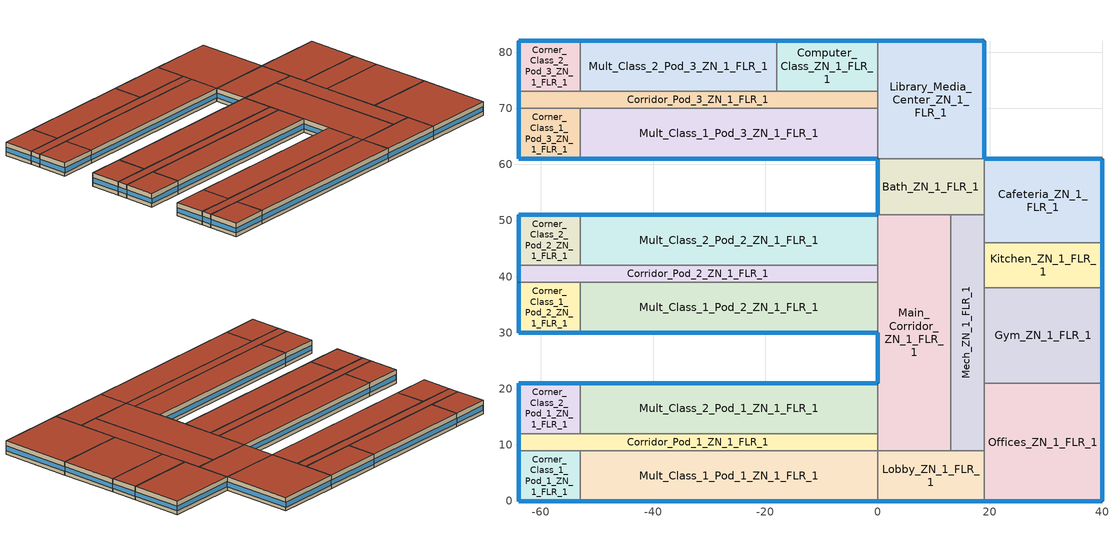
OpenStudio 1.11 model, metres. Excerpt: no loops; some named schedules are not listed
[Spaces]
Library_Media_Center_ZN_1_FLR_1
 floor ground: 19,82 19,61 0,61 0,82 z0
 wall outside: 19,61 19,82 0,82 z0:4
 wall to Computer_Class_ZN_1_FLR_1: 0,82 0,73 z0:4
 wall to Bath_ZN_1_FLR_1: 0,61 19,61 z0:4
 wall to Mult_Class_1_Pod_3_ZN_1_FLR_1: 0,70 0,61 z0:4
 wall to Corridor_Pod_3_ZN_1_FLR_1: 0,73 0,70 z0:4
 window: 19,61.05 19,81.95 / 18.95,82 0.05,82 z1.1:2.51
 roof outside: 19,61 19,82 0,82 0,61 z4
Main_Corridor_ZN_1_FLR_1
 floor ground: 13,51 13,9 0,9 0,51 z0
 wall outside: 0,30 0,21 z0:4
 wall to Lobby_ZN_1_FLR_1: 0,9 13,9 z0:4
 wall to Mult_Class_2_Pod_2_ZN_1_FLR_1: 0,51 0,42 z0:4
 wall to Mult_Class_2_Pod_1_ZN_1_FLR_1: 0,21 0,12 z0:4
 wall to Corridor_Pod_1_ZN_1_FLR_1: 0,12 0,9 z0:4
 wall to Bath_ZN_1_FLR_1: 13,51 0,51 z0:4
 wall to Mech_ZN_1_FLR_1: 13,9 13,51 z0:4
 wall to Corridor_Pod_2_ZN_1_FLR_1: 0,42 0,39 z0:4
 wall to Mult_Class_1_Pod_2_ZN_1_FLR_1: 0,39 0,30 z0:4
 window: 0,29.95 0,21.05 z1.1:2.52
 roof outside: 13,9 13,51 0,51 0,9 z4
Corridor_Pod_2_ZN_1_FLR_1
 floor ground: 0,42 0,39 -64,39 -64,42 z0
 wall outside: -64,42 -64,39 z0:4
 wall to Corner_Class_2_Pod_2_ZN_1_FLR_1: -53,42 -64,42 z0:4
 wall to Mult_Class_1_Pod_2_ZN_1_FLR_1: -53,39 0,39 z0:4
 wall to Corner_Class_1_Pod_2_ZN_1_FLR_1: -64,39 -53,39 z0:4
 wall to Mult_Class_2_Pod_2_ZN_1_FLR_1: 0,42 -53,42 z0:4
 window: -64,41.95 -64,39.05 z1.1:2.55
 roof outside: 0,39 0,42 -64,42 -64,39 z4
Kitchen_ZN_1_FLR_1
 floor ground: 40,46 40,38 19,38 19,46 z0
 wall outside: 40,38 40,46 z0:4
 wall to Mech_ZN_1_FLR_1: 19,46 19,38 z0:4
 wall to Cafeteria_ZN_1_FLR_1: 40,46 19,46 z0:4
 wall to Gym_ZN_1_FLR_1: 19,38 40,38 z0:4
 window: 40,38.05 40,45.95 z1.1:2.52
 roof outside: 40,38 40,46 19,46 19,38 z4
Computer_Class_ZN_1_FLR_1
 floor ground: 0,82 0,73 -18,73 -18,82 z0
 wall outside: 0,82 -18,82 z0:4
 wall to Corridor_Pod_3_ZN_1_FLR_1: -18,73 0,73 z0:4
 wall to Mult_Class_2_Pod_3_ZN_1_FLR_1: -18,82 -18,73 z0:4
 window: -0.05,82 -17.95,82 z1.1:2.51
 roof outside: 0,73 0,82 -18,82 -18,73 z4
Corner_Class_2_Pod_2_ZN_1_FLR_1
 floor ground: -53,51 -53,42 -64,42 -64,51 z0
 wall outside: -53,51 -64,51 -64,42 z0:4
 wall to Mult_Class_2_Pod_2_ZN_1_FLR_1: -53,42 -53,51 z0:4
 window: -53.05,51 -63.95,51 z1.1:2.51; -64,50.95 -64,42.05 z1.1:2.52
 roof outside: -53,42 -53,51 -64,51 -64,42 z4
Corridor_Pod_3_ZN_1_FLR_1
 floor ground: 0,73 0,70 -64,70 -64,73 z0
 wall outside: -64,73 -64,70 z0:4
 wall to Mult_Class_2_Pod_3_ZN_1_FLR_1: -18,73 -53,73 z0:4
 wall to Corner_Class_2_Pod_3_ZN_1_FLR_1: -53,73 -64,73 z0:4
 wall to Mult_Class_1_Pod_3_ZN_1_FLR_1: -53,70 0,70 z0:4
 wall to Corner_Class_1_Pod_3_ZN_1_FLR_1: -64,70 -53,70 z0:4
 window: -64,72.95 -64,70.05 z1.1:2.55
 roof outside: 0,70 0,73 -64,73 -64,70 z4
Mech_ZN_1_FLR_1
 floor ground: 19,51 19,9 13,9 13,51 z0
 wall to Lobby_ZN_1_FLR_1: 13,9 19,9 z0:4
 wall to Offices_ZN_1_FLR_1: 19,9 19,21 z0:4
 wall to Gym_ZN_1_FLR_1: 19,21 19,38 z0:4
 wall to Bath_ZN_1_FLR_1: 19,51 13,51 z0:4
 wall to Cafeteria_ZN_1_FLR_1: 19,46 19,51 z0:4
 roof outside: 19,9 19,51 13,51 13,9 z4
Mult_Class_1_Pod_1_ZN_1_FLR_1
 floor ground: 0,9 0,0 -53,0 -53,9 z0
 wall outside: -53,0 0,0 z0:4
 wall to Lobby_ZN_1_FLR_1: 0,0 0,9 z0:4
 wall to Corridor_Pod_1_ZN_1_FLR_1: 0,9 -53,9 z0:4
 wall to Corner_Class_1_Pod_1_ZN_1_FLR_1: -53,9 -53,0 z0:4
 window: -52.95,0 -0.05,0 z1.1:2.5
 roof outside: 0,0 0,9 -53,9 -53,0 z4
Mult_Class_1_Pod_2_ZN_1_FLR_1
 floor ground: 0,39 0,30 -53,30 -53,39 z0
 wall outside: -53,30 0,30 z0:4
 wall to Corner_Class_1_Pod_2_ZN_1_FLR_1: -53,39 -53,30 z0:4
 window: -52.95,30 -0.05,30 z1.1:2.5
 roof outside: 0,30 0,39 -53,39 -53,30 z4
Cafeteria_ZN_1_FLR_1
 floor ground: 40,61 40,46 19,46 19,61 z0
 wall outside: 40,46 40,61 19,61 z0:4
 wall to Bath_ZN_1_FLR_1: 19,61 19,51 z0:4
 window: 39.95,61 19.05,61 / 40,46.05 40,60.95 z1.1:2.51
 roof outside: 40,46 40,61 19,61 19,46 z4
Corner_Class_2_Pod_3_ZN_1_FLR_1
 floor ground: -53,82 -53,73 -64,73 -64,82 z0
 wall outside: -53,82 -64,82 -64,73 z0:4
 wall to Mult_Class_2_Pod_3_ZN_1_FLR_1: -53,73 -53,82 z0:4
 window: -64,81.95 -64,73.05 z1.1:2.52; -53.05,82 -63.95,82 z1.1:2.51
 roof outside: -53,73 -53,82 -64,82 -64,73 z4
Corner_Class_2_Pod_1_ZN_1_FLR_1
 floor ground: -53,21 -53,12 -64,12 -64,21 z0
 wall outside: -53,21 -64,21 -64,12 z0:4
 wall to Mult_Class_2_Pod_1_ZN_1_FLR_1: -53,12 -53,21 z0:4
 wall to Corridor_Pod_1_ZN_1_FLR_1: -64,12 -53,12 z0:4
 window: -53.05,21 -63.95,21 z1.1:2.51; -64,20.95 -64,12.05 z1.1:2.52
 roof outside: -53,12 -53,21 -64,21 -64,12 z4
Corridor_Pod_1_ZN_1_FLR_1
 floor ground: 0,12 0,9 -64,9 -64,12 z0
 wall outside: -64,12 -64,9 z0:4
 wall to Corner_Class_1_Pod_1_ZN_1_FLR_1: -64,9 -53,9 z0:4
 wall to Mult_Class_2_Pod_1_ZN_1_FLR_1: 0,12 -53,12 z0:4
 window: -64,11.95 -64,9.05 z1.1:2.55
 roof outside: 0,9 0,12 -64,12 -64,9 z4
Mult_Class_2_Pod_2_ZN_1_FLR_1
 floor ground: 0,51 0,42 -53,42 -53,51 z0
 wall outside: 0,51 -53,51 z0:4
 window: -0.05,51 -52.95,51 z1.1:2.5
 roof outside: 0,42 0,51 -53,51 -53,42 z4
Bath_ZN_1_FLR_1
 floor ground: 19,61 19,51 0,51 0,61 z0
 wall outside: 0,61 0,51 z0:4
 window: 0,60.95 0,51.05 z1.1:2.51
 roof outside: 19,51 19,61 0,61 0,51 z4
Corner_Class_1_Pod_3_ZN_1_FLR_1
 floor ground: -53,70 -53,61 -64,61 -64,70 z0
 wall outside: -64,70 -64,61 -53,61 z0:4
 wall to Mult_Class_1_Pod_3_ZN_1_FLR_1: -53,61 -53,70 z0:4
 window: -64,69.95 -64,61.05 z1.1:2.52; -63.95,61 -53.05,61 z1.1:2.51
 roof outside: -53,61 -53,70 -64,70 -64,61 z4
Gym_ZN_1_FLR_1
 floor ground: 40,38 40,21 19,21 19,38 z0
 wall outside: 40,21 40,38 z0:4
 wall to Offices_ZN_1_FLR_1: 19,21 40,21 z0:4
 window: 40,21.05 40,37.95 z1.1:2.51
 roof outside: 40,21 40,38 19,38 19,21 z4
Lobby_ZN_1_FLR_1
 floor ground: 19,9 19,0 0,0 0,9 z0
 wall outside: 0,0 19,0 z0:4
 wall to Offices_ZN_1_FLR_1: 19,0 19,9 z0:4
 window: 0.05,0 18.95,0 z1.1:2.51
 roof outside: 19,0 19,9 0,9 0,0 z4
Mult_Class_2_Pod_1_ZN_1_FLR_1
 floor ground: 0,21 0,12 -53,12 -53,21 z0
 wall outside: 0,21 -53,21 z0:4
 window: -0.05,21 -52.95,21 z1.1:2.5
 roof outside: 0,12 0,21 -53,21 -53,12 z4
Mult_Class_2_Pod_3_ZN_1_FLR_1
 floor ground: -18,82 -18,73 -53,73 -53,82 z0
 wall outside: -18,82 -53,82 z0:4
 window: -18.05,82 -52.95,82 z1.1:2.5
 roof outside: -18,73 -18,82 -53,82 -53,73 z4
Offices_ZN_1_FLR_1
 floor ground: 40,21 40,0 19,0 19,21 z0
 wall outside: 19,0 40,0 40,21 z0:4
 window: 19.05,0 39.95,0 / 40,0.05 40,20.95 z1.1:2.51
 roof outside: 40,0 40,21 19,21 19,0 z4
Mult_Class_1_Pod_3_ZN_1_FLR_1
 floor ground: 0,70 0,61 -53,61 -53,70 z0
 wall outside: -53,61 0,61 z0:4
 window: -52.95,61 -0.05,61 z1.1:2.5
 roof outside: 0,61 0,70 -53,70 -53,61 z4
Corner_Class_1_Pod_2_ZN_1_FLR_1
 floor ground: -53,39 -53,30 -64,30 -64,39 z0
 wall outside: -64,39 -64,30 -53,30 z0:4
 window: -64,38.95 -64,30.05 z1.1:2.52; -63.95,30 -53.05,30 z1.1:2.51
 roof outside: -53,30 -53,39 -64,39 -64,30 z4
Corner_Class_1_Pod_1_ZN_1_FLR_1
 floor ground: -53,9 -53,0 -64,0 -64,9 z0
 wall outside: -64,9 -64,0 -53,0 z0:4
 window: -63.95,0 -53.05,0 z1.1:2.51; -64,8.95 -64,0.05 z1.1:2.52
 roof outside: -53,0 -53,9 -64,9 -64,0 z4
[Site]
Denver Centennial  Golden   Nr: Latitude {deg}=39.74; Longitude {deg}=-105.18; Time Zone {hr}=-7; Elevation {m}=1829; Terrain=City
[Building]
90.1-2013-PrimarySchool-ASHRAE 169-2006-5A created: 2016-06-29 13:17:08 -0400: North Axis {deg}=0; Default Construction Set=90.1-2013 - PriSchl - ASHRAE 169-2006-5A; Standards Building Type=PrimarySchool
[Site:GroundTemperature:BuildingSurface]
20.65, 20.6, 20.6, 20.64, 20.69, 22.96, 23.32, 23.4, 23.43, 21.17, 20.87, 20.74
[Site:WaterMainsTemperature]
Calculation Method=Correlation; Annual Average Outdoor Air Temperature {C}=9.925; Maximum Difference In Monthly Average Outdoor Air Temperatures {deltaC}=28.7
[SizingPeriod:DesignDay] Sky Clearness=0; Rain Indicator=0; Snow Indicator=0; Day of Month=21; Daylight Saving Time Indicator=0; Dry-Bulb Temperature Range Modifier Type=DefaultMultipliers
Name | Maximum Dry-Bulb Temperature {C} | Daily Dry-Bulb Temperature Range {deltaC} | Humidity Indicating Conditions at Maximum Dry-Bulb | Barometric Pressure {Pa} | Wind Speed {m/s} | Wind Direction {deg} | Month | Day Type | Humidity Indicating Type | Solar Model Indicator | ASHRAE Taub | ASHRAE Taud
Chicago Ohare Intl Ap Ann Htg 99.6% Condns DB | -20 | 0 | -20 | 98934 | 4.9 | 270 | 1 | WinterDesignDay | Wetbulb | ASHRAEClearSky
Chicago Ohare Intl Ap Ann Clg .4% Condns DB=>MWB | 33.3 | 10.5 | 23.7 | 98934 | 5.2 | 230 | 7 | SummerDesignDay | Wetbulb | ASHRAETau | 0.455 | 2.05
Denver Centennial  Golden   N Ann Clg .4% Condns DP=>MDB | 20.2 | 15.2 | 16.1 | 81198 | 4.9 | 0 | 7 | SummerDesignDay | Dewpoint | ASHRAETau | 0.424 | 2.025
Denver Centennial  Golden   N Ann Clg .4% Condns WB=>MDB | 27.3 | 15.2 | 18.4 | 81198 | 4.9 | 0 | 7 | SummerDesignDay | Wetbulb | ASHRAETau | 0.424 | 2.025
[ClimateZones]
Climate Zone Institution Name 1=ASHRAE; Climate Zone Document Name 1=ANSI/ASHRAE Standard 169; Climate Zone Document Year 1=2006; Climate Zone Value 1=5A; Climate Zone Institution Name 2=CEC; Climate Zone Document Name 2=California Climate Zone Descriptions; Climate Zone Document Year 2=1995
[Material:NoMass] Thermal Absorptance=0.9; Solar Absorptance=0.7
Name | Roughness | Thermal Resistance {m2-K/W} | Visible Absorptance
CP02 CARPET PAD | VeryRough | 0.21648 | 0.8
Typical Insulation R-14.97 | Smooth | 2.63723 | 0.7
Typical Carpet Pad | Smooth | 0.21648 | 0.8
Typical Insulation R-16.0 | Smooth | 2.81828 | 0.7
Typical Insulation R-30.13 | Smooth | 5.30668 | 0.7
Typical Insulation R-1.15 | Smooth | 0.202509 | 0.7
Typical Insulation R-1.15 1 | Smooth | 0.202527 | 0.7
[Material]
Name | Roughness | Thickness {m} | Conductivity {W/m-K} | Density {kg/m3} | Specific Heat {J/kg-K} | Thermal Absorptance | Solar Absorptance | Visible Absorptance
100mm Normalweight concrete floor | MediumSmooth | 0.1016 | 2.31 | 2322 | 832
G01 13mm gypsum board | Smooth | 0.0127 | 0.16 | 800 | 1090 | 0.9 | 0.7 | 0.5
4 in. Normalweight Concrete Floor | MediumRough | 0.1016 | 2.31 | 2322 | 832 | 0.9 | 0.7 | 0.7
25mm Stucco | Smooth | 0.0254 | 0.72 | 1856 | 840 | 0.9 | 0.7 | 0.7
5/8 in. Gypsum Board | MediumSmooth | 0.0159 | 0.16 | 800 | 1090 | 0.9 | 0.7 | 0.7
Roof Membrane | VeryRough | 0.0095 | 0.16 | 1121.29 | 1460 | 0.9 | 0.77 | 0.7
Metal Roof Surface; F08 Metal surface | Smooth | 0.0008 | 45.28 | 7824 | 500 | 0.9 | 0.7 | 0.7
6 in. Normalweight Concrete Floor | MediumRough | 0.1524 | 2.31 | 2322 | 832 | 0.9 | 0.7 | 0.7
8 in. Concrete Block Basement Wall | MediumRough | 0.2032 | 1.326 | 1842 | 912 | 0.9 | 0.7 | 0.7
G05 25mm wood | MediumSmooth | 0.0254 | 0.15 | 608 | 1630 | 0.9 | 0.5 | 0.5
Std Wood 6inch | MediumSmooth | 0.15 | 0.12 | 540 | 1210 | 0.9 | 0.7 | 0.7
[Construction]
Typical Insulated Exterior Mass Floor R-17.54: Typical Insulation R-14.97, 4 in. Normalweight Concrete Floor, Typical Carpet Pad
Typical Insulated Steel Framed Exterior Wall R-18.18: 25mm Stucco, 5/8 in. Gypsum Board, Typical Insulation R-16.0, 5/8 in. Gypsum Board
Typical IEAD Roof R-31.25: Roof Membrane, Typical Insulation R-30.13, Metal Roof Surface
Typical Interior Floor: 100mm Normalweight concrete floor, CP02 CARPET PAD
Typical Interior Wall: G01 13mm gypsum board, G01 13mm gypsum board
Typical Interior Ceiling: CP02 CARPET PAD, 100mm Normalweight concrete floor
Typical Insulated Carpeted 6in Slab Floor: 6 in. Normalweight Concrete Floor, Typical Carpet Pad
Typical Insulated Basement Mass Wall: 8 in. Concrete Block Basement Wall
U 0.42 SHGC 0.40 Dbl LoE (e2-.1) Tint 6mm/6mm Air: LoE TINT 6MM, AIR 6MM, CLEAR 6MM
Typical Insulated Metal Door R-2.0: F08 Metal surface, Typical Insulation R-1.15
Typical Overhead Door R-2.0: Typical Insulation R-1.15 1
U 0.48 SHGC 0.40 Dbl Ref-D Clr 6mm/13mm: REF D CLEAR 6MM, AIR 13MM, CLEAR 6MM
Typical Interior Window: Clear 3mm
Typical Interior Door; Typical Interior Partition: G05 25mm wood
InteriorFurnishings: Std Wood 6inch
[DefaultConstructionSet]
90.1-2013 - PriSchl - ASHRAE 169-2006-5A: Default Exterior Surface Constructions=Default Surface Constructions 1; Default Interior Surface Constructions=Default Surface Constructions 2; Default Ground Contact Surface Constructions=Default Surface Constructions 3; Default Exterior SubSurface Constructions=Default Sub Surface Constructions 1; Default Interior SubSurface Constructions=Default Sub Surface Constructions 2; Interior Partition Construction=Typical Interior Partition
[DefaultSurfaceConstructions]
Name | Floor Construction | Wall Construction | Roof Ceiling Construction
Default Surface Constructions 1 | Typical Insulated Exterior Mass Floor R-17.54 | Typical Insulated Steel Framed Exterior Wall R-18.18 | Typical IEAD Roof R-31.25
Default Surface Constructions 2 | Typical Interior Floor | Typical Interior Wall | Typical Interior Ceiling
Default Surface Constructions 3 | Typical Insulated Carpeted 6in Slab Floor | Typical Insulated Basement Mass Wall
[DefaultSubSurfaceConstructions]
Name | Fixed Window Construction | Operable Window Construction | Door Construction | Overhead Door Construction | Skylight Construction | Tubular Daylight Dome Construction | Tubular Daylight Diffuser Construction
Default Sub Surface Constructions 1 | U 0.42 SHGC 0.40 Dbl LoE (e2-.1) Tint 6mm/6mm Air | U 0.42 SHGC 0.40 Dbl LoE (e2-.1) Tint 6mm/6mm Air | Typical Insulated Metal Door R-2.0 | Typical Overhead Door R-2.0 | U 0.48 SHGC 0.40 Dbl Ref-D Clr 6mm/13mm | Typical Interior Window | Typical Interior Window
Default Sub Surface Constructions 2 | Typical Interior Window | Typical Interior Window | Typical Interior Door
[WindowMaterial:Glazing] Optical Data Type=SpectralAverage; Infrared Transmittance at Normal Incidence=0; Front Side Infrared Hemispherical Emissivity=0.84; Conductivity {W/m-K}=0.9; Dirt Correction Factor for Solar and Visible Transmittance=1; Solar Diffusing=No
Name | Thickness {m} | Solar Transmittance at Normal Incidence | Front Side Solar Reflectance at Normal Incidence | Back Side Solar Reflectance at Normal Incidence | Visible Transmittance at Normal Incidence | Front Side Visible Reflectance at Normal Incidence | Back Side Visible Reflectance at Normal Incidence | Back Side Infrared Hemispherical Emissivity
LoE TINT 6MM | 0.006 | 0.36 | 0.093 | 0.2 | 0.5 | 0.035 | 0.054 | 0.1
CLEAR 6MM | 0.006 | 0.775 | 0.071 | 0.071 | 0.881 | 0.08 | 0.08 | 0.84
REF D CLEAR 6MM | 0.006 | 0.429 | 0.308 | 0.379 | 0.334 | 0.453 | 0.505 | 0.82
Clear 3mm | 0.003 | 0.837 | 0.075 | 0.075 | 0.898 | 0.081 | 0.081 | 0.84
[WindowMaterial:Gas] Gas Type=Air
Name | Thickness {m}
AIR 6MM | 0.0063
AIR 13MM | 0.0127
[Space] Part of Total Floor Area=Yes
Name | Space Type | Thermal Zone
Corner_Class_2_Pod_3_ZN_1_FLR_1 | PrimarySchool Classroom | Corner_Class_2_Pod_3_ZN_1_FLR_1 ZN
Library_Media_Center_ZN_1_FLR_1 | PrimarySchool Classroom | Library_Media_Center_ZN_1_FLR_1 ZN
Main_Corridor_ZN_1_FLR_1 | PrimarySchool Corridor | Main_Corridor_ZN_1_FLR_1 ZN
Corridor_Pod_2_ZN_1_FLR_1 | PrimarySchool Corridor | Corridor_Pod_2_ZN_1_FLR_1 ZN
Mult_Class_2_Pod_2_ZN_1_FLR_1 | PrimarySchool Classroom | Mult_Class_2_Pod_2_ZN_1_FLR_1 ZN
Kitchen_ZN_1_FLR_1 | PrimarySchool Kitchen | Kitchen_ZN_1_FLR_1 ZN
Mult_Class_1_Pod_3_ZN_1_FLR_1 | PrimarySchool Classroom | Mult_Class_1_Pod_3_ZN_1_FLR_1 ZN
Corridor_Pod_1_ZN_1_FLR_1 | PrimarySchool Corridor | Corridor_Pod_1_ZN_1_FLR_1 ZN
Computer_Class_ZN_1_FLR_1 | PrimarySchool Classroom | Computer_Class_ZN_1_FLR_1 ZN
Mult_Class_1_Pod_2_ZN_1_FLR_1 | PrimarySchool Classroom | Mult_Class_1_Pod_2_ZN_1_FLR_1 ZN
Mult_Class_2_Pod_1_ZN_1_FLR_1 | PrimarySchool Classroom | Mult_Class_2_Pod_1_ZN_1_FLR_1 ZN
Corner_Class_2_Pod_2_ZN_1_FLR_1 | PrimarySchool Classroom | Corner_Class_2_Pod_2_ZN_1_FLR_1 ZN
Mult_Class_1_Pod_1_ZN_1_FLR_1 | PrimarySchool Classroom | Mult_Class_1_Pod_1_ZN_1_FLR_1 ZN
Corner_Class_1_Pod_1_ZN_1_FLR_1 | PrimarySchool Classroom | Corner_Class_1_Pod_1_ZN_1_FLR_1 ZN
Corridor_Pod_3_ZN_1_FLR_1 | PrimarySchool Corridor | Corridor_Pod_3_ZN_1_FLR_1 ZN
Mech_ZN_1_FLR_1 | PrimarySchool Mechanical | Mech_ZN_1_FLR_1 ZN
Cafeteria_ZN_1_FLR_1 | PrimarySchool Cafeteria | Cafeteria_ZN_1_FLR_1 ZN
Corner_Class_2_Pod_1_ZN_1_FLR_1 | PrimarySchool Classroom | Corner_Class_2_Pod_1_ZN_1_FLR_1 ZN
Bath_ZN_1_FLR_1 | PrimarySchool Restroom | Bath_ZN_1_FLR_1 ZN
Corner_Class_1_Pod_3_ZN_1_FLR_1 | PrimarySchool Classroom | Corner_Class_1_Pod_3_ZN_1_FLR_1 ZN
Corner_Class_1_Pod_2_ZN_1_FLR_1 | PrimarySchool Classroom | Corner_Class_1_Pod_2_ZN_1_FLR_1 ZN
Offices_ZN_1_FLR_1 | PrimarySchool Office | Offices_ZN_1_FLR_1 ZN
Gym_ZN_1_FLR_1 | PrimarySchool Gym | Gym_ZN_1_FLR_1 ZN
Lobby_ZN_1_FLR_1 | PrimarySchool Lobby | Lobby_ZN_1_FLR_1 ZN
Mult_Class_2_Pod_3_ZN_1_FLR_1 | PrimarySchool Classroom | Mult_Class_2_Pod_3_ZN_1_FLR_1 ZN
[SpaceType] Standards Building Type=PrimarySchool
Name | Default Schedule Set | Design Specification Outdoor Air Object | Standards Space Type
PrimarySchool Office | PrimarySchool Office Schedule Set | PrimarySchool Office Ventilation | Office
PrimarySchool Lobby | PrimarySchool Lobby Schedule Set | PrimarySchool Lobby Ventilation | Lobby
PrimarySchool Gym | PrimarySchool Gym Schedule Set | PrimarySchool Gym Ventilation | Gym
PrimarySchool Mechanical | PrimarySchool Mechanical Schedule Set | PrimarySchool Mechanical Ventilation | Mechanical
PrimarySchool Cafeteria | PrimarySchool Cafeteria Schedule Set | PrimarySchool Cafeteria Ventilation | Cafeteria
PrimarySchool Kitchen | PrimarySchool Kitchen Schedule Set | PrimarySchool Kitchen Ventilation | Kitchen
PrimarySchool Restroom | PrimarySchool Restroom Schedule Set | PrimarySchool Restroom Ventilation | Restroom
PrimarySchool Corridor | PrimarySchool Corridor Schedule Set | PrimarySchool Corridor Ventilation | Corridor
PrimarySchool Classroom | PrimarySchool Classroom Schedule Set | PrimarySchool Classroom Ventilation | Classroom
[People:Definition] Number of People Calculation Method=People/Area; Fraction Radiant=0.3
Name | People per Space Floor Area {person/m2}
PrimarySchool Cafeteria People Definition | 1.07639
PrimarySchool Classroom People Definition | 0.269098
PrimarySchool Gym People Definition | 0.322917
PrimarySchool Kitchen People Definition | 0.149941
PrimarySchool Office People Definition | 0.0538196
[People] Work Efficiency Schedule=Work Efficiency Schedule; Clothing Insulation Schedule=Clothing Schedule; Air Velocity Schedule=Air Velocity Schedule
Name | People Definition | Space or SpaceType
PrimarySchool Cafeteria People | PrimarySchool Cafeteria People Definition | PrimarySchool Cafeteria
PrimarySchool Classroom People | PrimarySchool Classroom People Definition | PrimarySchool Classroom
PrimarySchool Gym People | PrimarySchool Gym People Definition | PrimarySchool Gym
PrimarySchool Kitchen People | PrimarySchool Kitchen People Definition | PrimarySchool Kitchen
PrimarySchool Office People | PrimarySchool Office People Definition | PrimarySchool Office
[Lights:Definition] Design Level Calculation Method=Watts/Area; Fraction Radiant=0.37; Fraction Visible=0.2
Name | Watts per Space Floor Area {W/m2}
PrimarySchool Cafeteria Lights Definition | 6.99654
PrimarySchool Classroom Lights Definition | 13.3472
PrimarySchool Corridor Lights Definition | 7.10418
PrimarySchool Gym Lights Definition | 7.75002
PrimarySchool Kitchen Lights Definition | 13.0243
PrimarySchool Lobby Lights Definition | 9.68752
PrimarySchool Mechanical Lights Definition | 4.52084
PrimarySchool Office Lights Definition | 11.9479
PrimarySchool Restroom Lights Definition | 10.5486
[Lights]
Name | Lights Definition | Space or SpaceType | Schedule
PrimarySchool Cafeteria Lights | PrimarySchool Cafeteria Lights Definition | PrimarySchool Cafeteria
PrimarySchool Classroom Lights | PrimarySchool Classroom Lights Definition | PrimarySchool Classroom | SchoolPrimary BLDG_LIGHT_CLASSROOM_SCH OccSensor Reduction
PrimarySchool Corridor Lights | PrimarySchool Corridor Lights Definition | PrimarySchool Corridor
PrimarySchool Gym Lights | PrimarySchool Gym Lights Definition | PrimarySchool Gym
PrimarySchool Kitchen Lights | PrimarySchool Kitchen Lights Definition | PrimarySchool Kitchen
PrimarySchool Lobby Lights | PrimarySchool Lobby Lights Definition | PrimarySchool Lobby
PrimarySchool Mechanical Lights | PrimarySchool Mechanical Lights Definition | PrimarySchool Mechanical
PrimarySchool Office Lights | PrimarySchool Office Lights Definition | PrimarySchool Office | SchoolPrimary BLDG_LIGHT_SCH OccSensor Reduction
PrimarySchool Restroom Lights | PrimarySchool Restroom Lights Definition | PrimarySchool Restroom | SchoolPrimary BLDG_LIGHT_BATH_SCH OccSensor Reduction
[ElectricEquipment:Definition] Design Level Calculation Method=Watts/Area
Name | Watts per Space Floor Area {W/m2} | Fraction Radiant | Fraction Latent | Fraction Lost
PrimarySchool Cafeteria Elec Equip Definition | 25.4028 | 0.5
PrimarySchool Classroom Elec Equip Definition | 14.9618 | 0.5
PrimarySchool Corridor Elec Equip Definition; PrimarySchool Lobby Elec Equip Definition; PrimarySchool Mechanical Elec Equip Definition; PrimarySchool Restroom Elec Equip Definition | 3.98265 | 0.5
PrimarySchool Gym Elec Equip Definition | 4.9514 | 0.5
PrimarySchool Kitchen Elec Equip Definition | 190.521 | 0.3 | 0.25 | 0.2
PrimarySchool Office Elec Equip Definition | 10.7639 | 0.5
[ElectricEquipment]
Name | Electric Equipment Definition | Space or SpaceType
PrimarySchool Cafeteria Elec Equip | PrimarySchool Cafeteria Elec Equip Definition | PrimarySchool Cafeteria
PrimarySchool Classroom Elec Equip | PrimarySchool Classroom Elec Equip Definition | PrimarySchool Classroom
PrimarySchool Corridor Elec Equip | PrimarySchool Corridor Elec Equip Definition | PrimarySchool Corridor
PrimarySchool Gym Elec Equip | PrimarySchool Gym Elec Equip Definition | PrimarySchool Gym
PrimarySchool Kitchen Elec Equip | PrimarySchool Kitchen Elec Equip Definition | PrimarySchool Kitchen
PrimarySchool Lobby Elec Equip | PrimarySchool Lobby Elec Equip Definition | PrimarySchool Lobby
PrimarySchool Mechanical Elec Equip | PrimarySchool Mechanical Elec Equip Definition | PrimarySchool Mechanical
PrimarySchool Office Elec Equip | PrimarySchool Office Elec Equip Definition | PrimarySchool Office
PrimarySchool Restroom Elec Equip | PrimarySchool Restroom Elec Equip Definition | PrimarySchool Restroom
[DesignSpecification:OutdoorAir] Outdoor Air Method=Sum
Name | Outdoor Air Flow per Person {m3/s-person} | Outdoor Air Flow per Floor Area {m3/s-m2}
PrimarySchool Cafeteria Ventilation; PrimarySchool Kitchen Ventilation | 0.00353961 | 0.0009144
PrimarySchool Classroom Ventilation | 0.00471947 | 0.0006096
PrimarySchool Corridor Ventilation; PrimarySchool Lobby Ventilation; PrimarySchool Restroom Ventilation |  | 0.0003048
PrimarySchool Gym Ventilation |  | 0.001524
PrimarySchool Mechanical Ventilation |  | 0.0006096
PrimarySchool Office Ventilation | 0.00235974 | 0.0003048
[DefaultScheduleSet] People Activity Level Schedule=SchoolPrimary ACTIVITY_SCH; Infiltration Schedule=SchoolPrimary INFIL_SCH_PNNL
Name | Number of People Schedule | Lighting Schedule | Electric Equipment Schedule | Gas Equipment Schedule
PrimarySchool Cafeteria Schedule Set | SchoolPrimary BLDG_OCC_SCH_Cafeteria | SchoolPrimary BLDG_LIGHT_SCH | SchoolPrimary BLDG_EQUIP_SCH
PrimarySchool Classroom Schedule Set | SchoolPrimary BLDG_OCC_SCH | SchoolPrimary BLDG_LIGHT_CLASSROOM_SCH | SchoolPrimary BLDG_EQUIP_SCH
PrimarySchool Corridor Schedule Set | SchoolPrimary BLDG_OCC_SCH | SchoolPrimary BLDG_LIGHT_CORRIDOR_SCH | SchoolPrimary BLDG_EQUIP_SCH
PrimarySchool Gym Schedule Set | SchoolPrimary BLDG_OCC_SCH_Gym | SchoolPrimary BLDG_LIGHT_GYM_SCH | SchoolPrimary BLDG_EQUIP_SCH
PrimarySchool Kitchen Schedule Set | SchoolPrimary BLDG_OCC_SCH | SchoolPrimary BLDG_LIGHT_SCH | SchoolPrimary KITCHEN_ELEC_EQUIP_SCH | SchoolPrimary KITCHEN_GAS_EQUIP_SCH
PrimarySchool Lobby Schedule Set | SchoolPrimary BLDG_OCC_SCH | SchoolPrimary BLDG_LIGHT_LOBBYFLR1_SCH | SchoolPrimary BLDG_EQUIP_SCH
PrimarySchool Mechanical Schedule Set | SchoolPrimary BLDG_OCC_SCH | SchoolPrimary BLDG_LIGHT_SCH | SchoolPrimary BLDG_EQUIP_SCH
PrimarySchool Office Schedule Set | SchoolPrimary BLDG_OCC_SCH_Offices | SchoolPrimary BLDG_LIGHT_SCH | SchoolPrimary BLDG_EQUIP_SCH
PrimarySchool Restroom Schedule Set | SchoolPrimary BLDG_OCC_SCH | SchoolPrimary BLDG_LIGHT_BATH_SCH | SchoolPrimary BLDG_EQUIP_SCH
[ThermostatSetpoint:DualSetpoint] Heating Setpoint Temperature Schedule=SchoolPrimary HTGSETP_SCH_NO_OPTIMUM; Cooling Setpoint Temperature Schedule=SchoolPrimary CLGSETP_SCH_NO_OPTIMUM
PrimarySchool Classroom Thermostat 1; PrimarySchool Lobby Thermostat 1; PrimarySchool Classroom Thermostat 2; PrimarySchool Corridor Thermostat 1; PrimarySchool Classroom Thermostat 3; PrimarySchool Corridor Thermostat 2; PrimarySchool Restroom Thermostat 1; PrimarySchool Classroom Thermostat 4; PrimarySchool Gym Thermostat 1; PrimarySchool Classroom Thermostat 5; PrimarySchool Classroom Thermostat 6; PrimarySchool Office Thermostat 1; PrimarySchool Classroom Thermostat 7; PrimarySchool Classroom Thermostat 8; PrimarySchool Classroom Thermostat 9; PrimarySchool Kitchen Thermostat 1; PrimarySchool Classroom Thermostat 10; PrimarySchool Cafeteria Thermostat 1; PrimarySchool Mechanical Thermostat 1; PrimarySchool Classroom Thermostat 11; PrimarySchool Classroom Thermostat 12; PrimarySchool Corridor Thermostat 3; PrimarySchool Corridor Thermostat 4; PrimarySchool Classroom Thermostat 13; PrimarySchool Classroom Thermostat 14
[GasEquipment:Definition]
PrimarySchool Kitchen Gas Equip Definition: Design Level Calculation Method=Watts/Area; Watts per Space Floor Area {W/m2}=1431.24; Fraction Latent=0.1; Fraction Radiant=0.2; Fraction Lost=0.7
[GasEquipment]
PrimarySchool Kitchen Gas Equip: Gas Equipment Definition=PrimarySchool Kitchen Gas Equip Definition; Space or SpaceType=PrimarySchool Kitchen
[SpaceInfiltration:DesignFlowRate] Schedule=SchoolPrimary INFIL_SCH_PNNL; Design Flow Rate Calculation Method=Flow/ExteriorArea; Constant Term Coefficient=0; Temperature Term Coefficient=0; Velocity Term Coefficient=0.224; Velocity Squared Term Coefficient=0
Name | Space or SpaceType | Flow per Exterior Surface Area {m3/s-m2}
Bath_ZN_1_FLR_1 Infiltration | Bath_ZN_1_FLR_1 | 9.90562e-05
Cafeteria_ZN_1_FLR_1 Infiltration | Cafeteria_ZN_1_FLR_1 | 0.00017869
Computer_Class_ZN_1_FLR_1 Infiltration | Computer_Class_ZN_1_FLR_1 | 0.000175253
Corner_Class_1_Pod_1_ZN_1_FLR_1 Infiltration | Corner_Class_1_Pod_1_ZN_1_FLR_1 | 0.000254558
Corner_Class_1_Pod_2_ZN_1_FLR_1 Infiltration | Corner_Class_1_Pod_2_ZN_1_FLR_1 | 0.000254558
Corner_Class_1_Pod_3_ZN_1_FLR_1 Infiltration | Corner_Class_1_Pod_3_ZN_1_FLR_1 | 0.000254558
Corner_Class_2_Pod_1_ZN_1_FLR_1 Infiltration | Corner_Class_2_Pod_1_ZN_1_FLR_1 | 0.000254558
Corner_Class_2_Pod_2_ZN_1_FLR_1 Infiltration | Corner_Class_2_Pod_2_ZN_1_FLR_1 | 0.000254558
Corner_Class_2_Pod_3_ZN_1_FLR_1 Infiltration | Corner_Class_2_Pod_3_ZN_1_FLR_1 | 0.000254558
Corridor_Pod_1_ZN_1_FLR_1 Infiltration | Corridor_Pod_1_ZN_1_FLR_1 | 3.35043e-05
Corridor_Pod_2_ZN_1_FLR_1 Infiltration | Corridor_Pod_2_ZN_1_FLR_1 | 3.35043e-05
Corridor_Pod_3_ZN_1_FLR_1 Infiltration | Corridor_Pod_3_ZN_1_FLR_1 | 3.35043e-05
Gym_ZN_1_FLR_1 Infiltration | Gym_ZN_1_FLR_1 | 9.11317e-05
Kitchen_ZN_1_FLR_1 Infiltration | Kitchen_ZN_1_FLR_1 | 9.11317e-05
Library_Media_Center_ZN_1_FLR_1 Infiltration | Library_Media_Center_ZN_1_FLR_1 | 0.000163026
Lobby_ZN_1_FLR_1 Infiltration | Lobby_ZN_1_FLR_1 | 0.000175253
Main_Corridor_ZN_1_FLR_1 Infiltration | Main_Corridor_ZN_1_FLR_1 | 3.52313e-05
Mult_Class_1_Pod_1_ZN_1_FLR_1 Infiltration | Mult_Class_1_Pod_1_ZN_1_FLR_1 | 0.000175253
Mult_Class_1_Pod_2_ZN_1_FLR_1 Infiltration | Mult_Class_1_Pod_2_ZN_1_FLR_1 | 0.000175253
Mult_Class_1_Pod_3_ZN_1_FLR_1 Infiltration | Mult_Class_1_Pod_3_ZN_1_FLR_1 | 0.000175253
Mult_Class_2_Pod_1_ZN_1_FLR_1 Infiltration | Mult_Class_2_Pod_1_ZN_1_FLR_1 | 0.000175253
Mult_Class_2_Pod_2_ZN_1_FLR_1 Infiltration | Mult_Class_2_Pod_2_ZN_1_FLR_1 | 0.000175253
Mult_Class_2_Pod_3_ZN_1_FLR_1 Infiltration | Mult_Class_2_Pod_3_ZN_1_FLR_1 | 0.000175253
Offices_ZN_1_FLR_1 Infiltration | Offices_ZN_1_FLR_1 | 0.000157124
[InternalMass:Definition]
Internal Mass Definition 1: Construction=InteriorFurnishings; Design Level Calculation Method=SurfaceArea/Area; Surface Area per Space Floor Area=2
[InternalMass] Internal Mass Definition=Internal Mass Definition 1
Name | Space or SpaceType
Corner_Class_1_Pod_1_ZN_1_FLR_1 Mass | Corner_Class_1_Pod_1_ZN_1_FLR_1
Mult_Class_1_Pod_1_ZN_1_FLR_1 Mass | Mult_Class_1_Pod_1_ZN_1_FLR_1
Corridor_Pod_1_ZN_1_FLR_1 Mass | Corridor_Pod_1_ZN_1_FLR_1
Corner_Class_2_Pod_1_ZN_1_FLR_1 Mass | Corner_Class_2_Pod_1_ZN_1_FLR_1
Mult_Class_2_Pod_1_ZN_1_FLR_1 Mass | Mult_Class_2_Pod_1_ZN_1_FLR_1
Mult_Class_1_Pod_2_ZN_1_FLR_1 Mass | Mult_Class_1_Pod_2_ZN_1_FLR_1
Corridor_Pod_2_ZN_1_FLR_1 Mass | Corridor_Pod_2_ZN_1_FLR_1
Corner_Class_2_Pod_2_ZN_1_FLR_1 Mass | Corner_Class_2_Pod_2_ZN_1_FLR_1
Mult_Class_2_Pod_2_ZN_1_FLR_1 Mass | Mult_Class_2_Pod_2_ZN_1_FLR_1
Corner_Class_1_Pod_2_ZN_1_FLR_1 Mass | Corner_Class_1_Pod_2_ZN_1_FLR_1
Corner_Class_1_Pod_3_ZN_1_FLR_1 Mass | Corner_Class_1_Pod_3_ZN_1_FLR_1
Mult_Class_1_Pod_3_ZN_1_FLR_1 Mass | Mult_Class_1_Pod_3_ZN_1_FLR_1
Corridor_Pod_3_ZN_1_FLR_1 Mass | Corridor_Pod_3_ZN_1_FLR_1
Corner_Class_2_Pod_3_ZN_1_FLR_1 Mass | Corner_Class_2_Pod_3_ZN_1_FLR_1
Mult_Class_2_Pod_3_ZN_1_FLR_1 Mass | Mult_Class_2_Pod_3_ZN_1_FLR_1
Computer_Class_ZN_1_FLR_1 Mass | Computer_Class_ZN_1_FLR_1
Main_Corridor_ZN_1_FLR_1 Mass | Main_Corridor_ZN_1_FLR_1
Lobby_ZN_1_FLR_1 Mass | Lobby_ZN_1_FLR_1
Mech_ZN_1_FLR_1 Mass | Mech_ZN_1_FLR_1
Bath_ZN_1_FLR_1 Mass; Bath_ZN_1_FLR_1 Mass 1 | Bath_ZN_1_FLR_1
Offices_ZN_1_FLR_1 Mass | Offices_ZN_1_FLR_1
Library_Media_Center_ZN_1_FLR_1 Mass | Library_Media_Center_ZN_1_FLR_1
Kitchen_ZN_1_FLR_1 Mass; Kitchen_ZN_1_FLR_1 Mass 1; Kitchen_ZN_1_FLR_1 Mass 2; Kitchen_ZN_1_FLR_1 Mass 3 | Kitchen_ZN_1_FLR_1
Gym_ZN_1_FLR_1 Mass | Gym_ZN_1_FLR_1
Cafeteria_ZN_1_FLR_1 Mass | Cafeteria_ZN_1_FLR_1
[ThermalZone] Use Ideal Air Loads=No
Name | Fraction of Zone Controlled by Secondary Daylighting Control | Thermostat
Mult_Class_1_Pod_2_ZN_1_FLR_1 ZN | 0.139033 | PrimarySchool Classroom Thermostat 1
Lobby_ZN_1_FLR_1 ZN | 0.1393 | PrimarySchool Lobby Thermostat 1
Mult_Class_1_Pod_3_ZN_1_FLR_1 ZN | 0.139033 | PrimarySchool Classroom Thermostat 2
Corridor_Pod_2_ZN_1_FLR_1 ZN |  | PrimarySchool Corridor Thermostat 1
Corner_Class_2_Pod_1_ZN_1_FLR_1 ZN | 0.15817 | PrimarySchool Classroom Thermostat 3
Main_Corridor_ZN_1_FLR_1 ZN |  | PrimarySchool Corridor Thermostat 2
Bath_ZN_1_FLR_1 ZN |  | PrimarySchool Restroom Thermostat 1
Corner_Class_1_Pod_2_ZN_1_FLR_1 ZN | 0.15817 | PrimarySchool Classroom Thermostat 4
Gym_ZN_1_FLR_1 ZN | 0.0597214 | PrimarySchool Gym Thermostat 1
Mult_Class_2_Pod_3_ZN_1_FLR_1 ZN | 0.139111 | PrimarySchool Classroom Thermostat 5
Corner_Class_1_Pod_3_ZN_1_FLR_1 ZN | 0.15817 | PrimarySchool Classroom Thermostat 6
Offices_ZN_1_FLR_1 ZN | 0.0979941 | PrimarySchool Office Thermostat 1
Computer_Class_ZN_1_FLR_1 ZN | 0.139322 | PrimarySchool Classroom Thermostat 7
Corner_Class_2_Pod_3_ZN_1_FLR_1 ZN | 0.15817 | PrimarySchool Classroom Thermostat 8
Library_Media_Center_ZN_1_FLR_1 ZN | 0.102037 | PrimarySchool Classroom Thermostat 9
Kitchen_ZN_1_FLR_1 ZN |  | PrimarySchool Kitchen Thermostat 1
Corner_Class_1_Pod_1_ZN_1_FLR_1 ZN | 0.15817 | PrimarySchool Classroom Thermostat 10
Cafeteria_ZN_1_FLR_1 ZN | 0.11335 | PrimarySchool Cafeteria Thermostat 1
Mech_ZN_1_FLR_1 ZN |  | PrimarySchool Mechanical Thermostat 1
Mult_Class_2_Pod_1_ZN_1_FLR_1 ZN | 0.139033 | PrimarySchool Classroom Thermostat 11
Mult_Class_2_Pod_2_ZN_1_FLR_1 ZN | 0.139033 | PrimarySchool Classroom Thermostat 12
Corridor_Pod_1_ZN_1_FLR_1 ZN |  | PrimarySchool Corridor Thermostat 3
Corridor_Pod_3_ZN_1_FLR_1 ZN |  | PrimarySchool Corridor Thermostat 4
Corner_Class_2_Pod_2_ZN_1_FLR_1 ZN | 0.15817 | PrimarySchool Classroom Thermostat 13
Mult_Class_1_Pod_1_ZN_1_FLR_1 ZN | 0.139033 | PrimarySchool Classroom Thermostat 14
[Exterior:Lights:Definition]
Name | Design Level {W}
Occ Sensing Exterior Lights Def | 3340.3
NonDimming Exterior Lights Def | 150.48
[Exterior:Lights] Control Option=AstronomicalClock
Name | Exterior Lights Definition | Schedule
Occ Sensing Exterior Lights Def | Occ Sensing Exterior Lights Def | SchoolPrimary Exterior_lighting_schedule_b
NonDimming Exterior Lights Def | NonDimming Exterior Lights Def | SchoolPrimary Exterior_lighting_schedule_a
[Daylighting:Control] Position Z-Coordinate {m}=0.9144; Illuminance Setpoint {lux}=300; Lighting Control Type=Stepped; Number of Stepped Control Steps=3
Name | Space | Position X-Coordinate {m} | Position Y-Coordinate {m}
Cafeteria_ZN_1_FLR_1 Daylt Sensor 2 | Cafeteria_ZN_1_FLR_1 | 18.4906 | 7.5
Computer_Class_ZN_1_FLR_1 Daylt Sensor 2 | Computer_Class_ZN_1_FLR_1 | 9 | 6.4922
Corner_Class_1_Pod_1_ZN_1_FLR_1 Daylt Sensor 2 | Corner_Class_1_Pod_1_ZN_1_FLR_1 | 5.5 | 2.5128
Corner_Class_1_Pod_2_ZN_1_FLR_1 Daylt Sensor 2 | Corner_Class_1_Pod_2_ZN_1_FLR_1 | 5.5 | 2.5128
Corner_Class_1_Pod_3_ZN_1_FLR_1 Daylt Sensor 2 | Corner_Class_1_Pod_3_ZN_1_FLR_1 | 5.5 | 2.5128
Corner_Class_2_Pod_1_ZN_1_FLR_1 Daylt Sensor 2 | Corner_Class_2_Pod_1_ZN_1_FLR_1 | 2.5157 | 4.5
Corner_Class_2_Pod_2_ZN_1_FLR_1 Daylt Sensor 2 | Corner_Class_2_Pod_2_ZN_1_FLR_1 | 2.5157 | 4.5
Corner_Class_2_Pod_3_ZN_1_FLR_1 Daylt Sensor 2 | Corner_Class_2_Pod_3_ZN_1_FLR_1 | 2.5157 | 4.5
Gym_ZN_1_FLR_1 Daylt Sensor 2 | Gym_ZN_1_FLR_1 | 18.4917 | 8.5
Library_Media_Center_ZN_1_FLR_1 Daylt Sensor 2 | Library_Media_Center_ZN_1_FLR_1 | 16.4933 | 10.5
Lobby_ZN_1_FLR_1 Daylt Sensor 2 | Lobby_ZN_1_FLR_1 | 9.5 | 2.5074
Mult_Class_1_Pod_1_ZN_1_FLR_1 Daylt Sensor 2 | Mult_Class_1_Pod_1_ZN_1_FLR_1 | 26.5 | 2.5026
Mult_Class_1_Pod_2_ZN_1_FLR_1 Daylt Sensor 2 | Mult_Class_1_Pod_2_ZN_1_FLR_1 | 26.5 | 2.5026
Mult_Class_1_Pod_3_ZN_1_FLR_1 Daylt Sensor 2 | Mult_Class_1_Pod_3_ZN_1_FLR_1 | 26.5 | 2.5026
Mult_Class_2_Pod_1_ZN_1_FLR_1 Daylt Sensor 2 | Mult_Class_2_Pod_1_ZN_1_FLR_1 | 26.5 | 6.4974
Mult_Class_2_Pod_2_ZN_1_FLR_1 Daylt Sensor 2 | Mult_Class_2_Pod_2_ZN_1_FLR_1 | 26.5 | 6.4974
Mult_Class_2_Pod_3_ZN_1_FLR_1 Daylt Sensor 2 | Mult_Class_2_Pod_3_ZN_1_FLR_1 | 17.5 | 6.496
Offices_ZN_1_FLR_1 Daylt Sensor 2 | Offices_ZN_1_FLR_1 | 10.5 | 2.5067
[Schedule:Ruleset]
Name | Default Day Schedule | Summer Design Day Schedule | Winter Design Day Schedule
Clothing Schedule | Clothing Schedule Default Winter Clothes
Air Velocity Schedule | Air Velocity Schedule Default
Work Efficiency Schedule | Work Efficiency Schedule Default
SchoolPrimary BLDG_OCC_SCH_Cafeteria | SchoolPrimary BLDG_OCC_SCH_Cafeteria Default | SchoolPrimary BLDG_OCC_SCH_Cafeteria Summer Design Day | SchoolPrimary BLDG_OCC_SCH_Cafeteria Winter Design Day
SchoolPrimary ACTIVITY_SCH | SchoolPrimary ACTIVITY_SCH Default | SchoolPrimary ACTIVITY_SCH Summer Design Day | SchoolPrimary ACTIVITY_SCH Winter Design Day
SchoolPrimary BLDG_LIGHT_SCH | SchoolPrimary BLDG_LIGHT_SCH Default | SchoolPrimary BLDG_LIGHT_SCH Summer Design Day | SchoolPrimary BLDG_LIGHT_SCH Winter Design Day
SchoolPrimary BLDG_EQUIP_SCH | SchoolPrimary BLDG_EQUIP_SCH Default | SchoolPrimary BLDG_EQUIP_SCH Summer Design Day | SchoolPrimary BLDG_EQUIP_SCH Winter Design Day
SchoolPrimary INFIL_SCH_PNNL | SchoolPrimary INFIL_SCH_PNNL Default | SchoolPrimary INFIL_SCH_PNNL Summer Design Day | SchoolPrimary INFIL_SCH_PNNL Winter Design Day
SchoolPrimary HTGSETP_SCH_NO_OPTIMUM | SchoolPrimary HTGSETP_SCH_NO_OPTIMUM Default | SchoolPrimary HTGSETP_SCH_NO_OPTIMUM Summer Design Day | SchoolPrimary HTGSETP_SCH_NO_OPTIMUM Winter Design Day
SchoolPrimary CLGSETP_SCH_NO_OPTIMUM | SchoolPrimary CLGSETP_SCH_NO_OPTIMUM Default | SchoolPrimary CLGSETP_SCH_NO_OPTIMUM Summer Design Day | SchoolPrimary CLGSETP_SCH_NO_OPTIMUM Winter Design Day
SchoolPrimary BLDG_OCC_SCH | SchoolPrimary BLDG_OCC_SCH Default | SchoolPrimary BLDG_OCC_SCH Summer Design Day | SchoolPrimary BLDG_OCC_SCH Winter Design Day
SchoolPrimary BLDG_LIGHT_CLASSROOM_SCH | SchoolPrimary BLDG_LIGHT_CLASSROOM_SCH Default | SchoolPrimary BLDG_LIGHT_CLASSROOM_SCH Summer Design Day | SchoolPrimary BLDG_LIGHT_CLASSROOM_SCH Winter Design Day
SchoolPrimary BLDG_LIGHT_CORRIDOR_SCH | SchoolPrimary BLDG_LIGHT_CORRIDOR_SCH Default | SchoolPrimary BLDG_LIGHT_CORRIDOR_SCH Summer Design Day | SchoolPrimary BLDG_LIGHT_CORRIDOR_SCH Winter Design Day
SchoolPrimary BLDG_OCC_SCH_Gym | SchoolPrimary BLDG_OCC_SCH_Gym Default | SchoolPrimary BLDG_OCC_SCH_Gym Summer Design Day | SchoolPrimary BLDG_OCC_SCH_Gym Winter Design Day
SchoolPrimary BLDG_LIGHT_GYM_SCH | SchoolPrimary BLDG_LIGHT_GYM_SCH Default | SchoolPrimary BLDG_LIGHT_GYM_SCH Summer Design Day | SchoolPrimary BLDG_LIGHT_GYM_SCH Winter Design Day
SchoolPrimary KITCHEN_ELEC_EQUIP_SCH | SchoolPrimary KITCHEN_ELEC_EQUIP_SCH Default | SchoolPrimary KITCHEN_ELEC_EQUIP_SCH Summer Design Day | SchoolPrimary KITCHEN_ELEC_EQUIP_SCH Winter Design Day
SchoolPrimary KITCHEN_GAS_EQUIP_SCH | SchoolPrimary KITCHEN_GAS_EQUIP_SCH Default | SchoolPrimary KITCHEN_GAS_EQUIP_SCH Summer Design Day | SchoolPrimary KITCHEN_GAS_EQUIP_SCH Winter Design Day
SchoolPrimary BLDG_LIGHT_LOBBYFLR1_SCH | SchoolPrimary BLDG_LIGHT_LOBBYFLR1_SCH Default | SchoolPrimary BLDG_LIGHT_LOBBYFLR1_SCH Summer Design Day | SchoolPrimary BLDG_LIGHT_LOBBYFLR1_SCH Winter Design Day
SchoolPrimary BLDG_OCC_SCH_Offices | SchoolPrimary BLDG_OCC_SCH_Offices Default | SchoolPrimary BLDG_OCC_SCH_Offices Summer Design Day | SchoolPrimary BLDG_OCC_SCH_Offices Winter Design Day
SchoolPrimary BLDG_LIGHT_BATH_SCH | SchoolPrimary BLDG_LIGHT_BATH_SCH Default | SchoolPrimary BLDG_LIGHT_BATH_SCH Summer Design Day | SchoolPrimary BLDG_LIGHT_BATH_SCH Winter Design Day
SchoolPrimary Exterior_lighting_schedule_b | SchoolPrimary Exterior_lighting_schedule_b Default | SchoolPrimary Exterior_lighting_schedule_b Summer Design Day | SchoolPrimary Exterior_lighting_schedule_b Winter Design Day
SchoolPrimary Exterior_lighting_schedule_a | SchoolPrimary Exterior_lighting_schedule_a Default | SchoolPrimary Exterior_lighting_schedule_a Summer Design Day | SchoolPrimary Exterior_lighting_schedule_a Winter Design Day
SchoolPrimary BLDG_LIGHT_CLASSROOM_SCH OccSensor Reduction | SchoolPrimary BLDG_LIGHT_CLASSROOM_SCH Default 1 | SchoolPrimary BLDG_LIGHT_CLASSROOM_SCH Summer Design Day 1 | SchoolPrimary BLDG_LIGHT_CLASSROOM_SCH Winter Design Day 1
SchoolPrimary BLDG_LIGHT_BATH_SCH OccSensor Reduction | SchoolPrimary BLDG_LIGHT_BATH_SCH Default 1 | SchoolPrimary BLDG_LIGHT_BATH_SCH Summer Design Day 1 | SchoolPrimary BLDG_LIGHT_BATH_SCH Winter Design Day 1
SchoolPrimary BLDG_LIGHT_SCH OccSensor Reduction | SchoolPrimary BLDG_LIGHT_SCH Default 1 | SchoolPrimary BLDG_LIGHT_SCH Summer Design Day 1 | SchoolPrimary BLDG_LIGHT_SCH Winter Design Day 1
[Schedule:Day]
Clothing Schedule Default Winter Clothes; SchoolPrimary BLDG_LIGHT_SCH Summer Design Day; SchoolPrimary INFIL_SCH_PNNL Default; SchoolPrimary INFIL_SCH_PNNL Winter Design Day; SchoolPrimary BLDG_LIGHT_CLASSROOM_SCH Summer Design Day; SchoolPrimary BLDG_LIGHT_CORRIDOR_SCH Summer Design Day; SchoolPrimary BLDG_LIGHT_CLASSROOM_SCH Summer Design Day 1: 24, 0, 1
Air Velocity Schedule Default: 24, 0, 0.2
Work Efficiency Schedule Default; SchoolPrimary BLDG_LIGHT_SCH Winter Design Day; SchoolPrimary BLDG_OCC_SCH Default; SchoolPrimary BLDG_OCC_SCH Winter Design Day; SchoolPrimary BLDG_LIGHT_CLASSROOM_SCH Winter Design Day; SchoolPrimary BLDG_LIGHT_CORRIDOR_SCH Winter Design Day; SchoolPrimary BLDG_LIGHT_CLASSROOM_SCH Winter Design Day 1: 24, 0, 0
SchoolPrimary ACTIVITY_SCH Default; SchoolPrimary ACTIVITY_SCH Winter Design Day; SchoolPrimary ACTIVITY_SCH Summer Design Day: 24, 0, 120
SchoolPrimary BLDG_LIGHT_SCH Default; SchoolPrimary BLDG_LIGHT_CLASSROOM_SCH Default; SchoolPrimary BLDG_LIGHT_CORRIDOR_SCH Default; SchoolPrimary BLDG_LIGHT_CLASSROOM_SCH Default 1: 24, 0, 0.1773
SchoolPrimary BLDG_EQUIP_SCH Default; SchoolPrimary BLDG_EQUIP_SCH Winter Design Day: 24, 0, 0.35
SchoolPrimary BLDG_EQUIP_SCH Summer Design Day: 8, 0, 0.25, 17, 0, 0.5, 24, 0, 0.25
SchoolPrimary INFIL_SCH_PNNL Summer Design Day: 7, 0, 1, 21, 0, 0.25, 24, 0, 1
SchoolPrimary HTGSETP_SCH_NO_OPTIMUM Default; SchoolPrimary HTGSETP_SCH_NO_OPTIMUM Summer Design Day: 24, 0, 15.6
SchoolPrimary HTGSETP_SCH_NO_OPTIMUM Winter Design Day: 24, 0, 21
SchoolPrimary CLGSETP_SCH_NO_OPTIMUM Default; SchoolPrimary CLGSETP_SCH_NO_OPTIMUM Winter Design Day: 24, 0, 26.7
SchoolPrimary CLGSETP_SCH_NO_OPTIMUM Summer Design Day: 24, 0, 24
SchoolPrimary BLDG_OCC_SCH Summer Design Day: 8, 0, 0, 21, 0, 0.15, 24, 0, 0
SchoolPrimary KITCHEN_ELEC_EQUIP_SCH Default: 24, 0, 0.1
SchoolPrimary KITCHEN_ELEC_EQUIP_SCH Summer Design Day: 8, 0, 0.1, 10, 0, 0.15, 13, 0, 0.25, 15, 0, 0.15, 24, 0, 0.1
SchoolPrimary Exterior_lighting_schedule_b Default; SchoolPrimary Exterior_lighting_schedule_b Winter Design Day; SchoolPrimary Exterior_lighting_schedule_b Summer Design Day: 6, 0, 0.7, 24, 0, 1
SchoolPrimary Exterior_lighting_schedule_a Default; SchoolPrimary Exterior_lighting_schedule_a Winter Design Day; SchoolPrimary Exterior_lighting_schedule_a Summer Design Day: 6, 0, 0, 24, 0, 1
[Schedule:Rule] Date Specification Type=DateRange
Name | Schedule Ruleset | Rule Order | Day Schedule | Start Month | Start Day | End Month | End Day | Apply Monday | Apply Tuesday | Apply Wednesday | Apply Thursday | Apply Friday | Apply Sunday | Apply Saturday
Schedule Rule 1 | Clothing Schedule | 0 | Clothing Schedule Summer Clothes | 5 | 1 | 9 | 30
Schedule Rule 7 | SchoolPrimary BLDG_LIGHT_SCH | 4 | SchoolPrimary BLDG_LIGHT_SCH Wkdy Day | 1 | 1 | 6 | 30 | Yes | Yes | Yes | Yes | Yes
Schedule Rule 8 | SchoolPrimary BLDG_LIGHT_SCH | 3 | SchoolPrimary BLDG_LIGHT_SCH Wknd Day | 1 | 1 | 6 | 30 |  |  |  |  |  | Yes | Yes
Schedule Rule 9 | SchoolPrimary BLDG_LIGHT_SCH | 2 | SchoolPrimary BLDG_LIGHT_SCH Wkdy Day 1 | 7 | 1 | 9 | 1 | Yes | Yes | Yes | Yes | Yes
Schedule Rule 10 | SchoolPrimary BLDG_LIGHT_SCH | 1 | SchoolPrimary BLDG_LIGHT_SCH Wknd Day 1 | 7 | 1 | 9 | 1 |  |  |  |  |  | Yes | Yes
Schedule Rule 11 | SchoolPrimary BLDG_LIGHT_SCH | 0 | SchoolPrimary BLDG_LIGHT_SCH Wkdy Day 2 | 9 | 1 | 12 | 31 | Yes | Yes | Yes | Yes | Yes
Schedule Rule 12 | SchoolPrimary BLDG_EQUIP_SCH | 4 | SchoolPrimary BLDG_EQUIP_SCH Wkdy Day | 1 | 1 | 6 | 30 | Yes | Yes | Yes | Yes | Yes
Schedule Rule 13 | SchoolPrimary BLDG_EQUIP_SCH | 3 | SchoolPrimary BLDG_EQUIP_SCH Wknd Day | 1 | 1 | 6 | 30 |  |  |  |  |  | Yes | Yes
Schedule Rule 14 | SchoolPrimary BLDG_EQUIP_SCH | 2 | SchoolPrimary BLDG_EQUIP_SCH Wkdy Day 1 | 7 | 1 | 9 | 1 | Yes | Yes | Yes | Yes | Yes
Schedule Rule 15 | SchoolPrimary BLDG_EQUIP_SCH | 1 | SchoolPrimary BLDG_EQUIP_SCH Wknd Day 1 | 7 | 1 | 9 | 1 |  |  |  |  |  | Yes | Yes
Schedule Rule 16 | SchoolPrimary BLDG_EQUIP_SCH | 0 | SchoolPrimary BLDG_EQUIP_SCH Wkdy Day 2 | 9 | 1 | 12 | 31 | Yes | Yes | Yes | Yes | Yes
Schedule Rule 17 | SchoolPrimary INFIL_SCH_PNNL | 0 | SchoolPrimary INFIL_SCH_PNNL SmrDsn|Wkdy Day | 1 | 1 | 12 | 31 | Yes | Yes | Yes | Yes | Yes
Schedule Rule 18 | SchoolPrimary HTGSETP_SCH_NO_OPTIMUM | 0 | SchoolPrimary HTGSETP_SCH_NO_OPTIMUM Wkdy Day | 1 | 1 | 12 | 31 | Yes | Yes | Yes | Yes | Yes
Schedule Rule 19 | SchoolPrimary CLGSETP_SCH_NO_OPTIMUM | 0 | SchoolPrimary CLGSETP_SCH_NO_OPTIMUM Wkdy Day | 1 | 1 | 12 | 31 | Yes | Yes | Yes | Yes | Yes
Schedule Rule 20 | SchoolPrimary BLDG_OCC_SCH | 4 | SchoolPrimary BLDG_OCC_SCH Wkdy Day | 1 | 1 | 6 | 15 | Yes | Yes | Yes | Yes | Yes
Schedule Rule 21 | SchoolPrimary BLDG_OCC_SCH | 3 | SchoolPrimary BLDG_OCC_SCH Wknd Day | 1 | 1 | 6 | 15 |  |  |  |  |  | Yes | Yes
Schedule Rule 22 | SchoolPrimary BLDG_OCC_SCH | 2 | SchoolPrimary BLDG_OCC_SCH Wkdy Day 1 | 6 | 16 | 9 | 15 | Yes | Yes | Yes | Yes | Yes
Schedule Rule 23 | SchoolPrimary BLDG_OCC_SCH | 1 | SchoolPrimary BLDG_OCC_SCH Wknd Day 1 | 6 | 16 | 9 | 15 |  |  |  |  |  | Yes | Yes
Schedule Rule 24 | SchoolPrimary BLDG_OCC_SCH | 0 | SchoolPrimary BLDG_OCC_SCH Wkdy Day 2 | 9 | 16 | 12 | 31 | Yes | Yes | Yes | Yes | Yes
Schedule Rule 25 | SchoolPrimary BLDG_LIGHT_CLASSROOM_SCH | 4 | SchoolPrimary BLDG_LIGHT_CLASSROOM_SCH Wkdy Day | 1 | 1 | 6 | 30 | Yes | Yes | Yes | Yes | Yes
Schedule Rule 26 | SchoolPrimary BLDG_LIGHT_CLASSROOM_SCH | 3 | SchoolPrimary BLDG_LIGHT_CLASSROOM_SCH Wknd Day | 1 | 1 | 6 | 30 |  |  |  |  |  | Yes | Yes
Schedule Rule 27 | SchoolPrimary BLDG_LIGHT_CLASSROOM_SCH | 2 | SchoolPrimary BLDG_LIGHT_CLASSROOM_SCH Wkdy Day 1 | 7 | 1 | 9 | 1 | Yes | Yes | Yes | Yes | Yes
Schedule Rule 28 | SchoolPrimary BLDG_LIGHT_CLASSROOM_SCH | 1 | SchoolPrimary BLDG_LIGHT_CLASSROOM_SCH Wknd Day 1 | 7 | 1 | 9 | 1 |  |  |  |  |  | Yes | Yes
Schedule Rule 29 | SchoolPrimary BLDG_LIGHT_CLASSROOM_SCH | 0 | SchoolPrimary BLDG_LIGHT_CLASSROOM_SCH Wkdy Day 2 | 9 | 1 | 12 | 31 | Yes | Yes | Yes | Yes | Yes
Schedule Rule 30 | SchoolPrimary BLDG_LIGHT_CORRIDOR_SCH | 4 | SchoolPrimary BLDG_LIGHT_CORRIDOR_SCH Wkdy Day | 1 | 1 | 6 | 30 | Yes | Yes | Yes | Yes | Yes
Schedule Rule 31 | SchoolPrimary BLDG_LIGHT_CORRIDOR_SCH | 3 | SchoolPrimary BLDG_LIGHT_CORRIDOR_SCH Wknd Day | 1 | 1 | 6 | 30 |  |  |  |  |  | Yes | Yes
Schedule Rule 32 | SchoolPrimary BLDG_LIGHT_CORRIDOR_SCH | 2 | SchoolPrimary BLDG_LIGHT_CORRIDOR_SCH Wkdy Day 1 | 7 | 1 | 9 | 1 | Yes | Yes | Yes | Yes | Yes
Schedule Rule 33 | SchoolPrimary BLDG_LIGHT_CORRIDOR_SCH | 1 | SchoolPrimary BLDG_LIGHT_CORRIDOR_SCH Wknd Day 1 | 7 | 1 | 9 | 1 |  |  |  |  |  | Yes | Yes
Schedule Rule 34 | SchoolPrimary BLDG_LIGHT_CORRIDOR_SCH | 0 | SchoolPrimary BLDG_LIGHT_CORRIDOR_SCH Wkdy Day 2 | 9 | 1 | 12 | 31 | Yes | Yes | Yes | Yes | Yes
Schedule Rule 95 | SchoolPrimary BLDG_LIGHT_CLASSROOM_SCH OccSensor Reduction | 0 | SchoolPrimary BLDG_LIGHT_CLASSROOM_SCH Wkdy Day 3 | 9 | 1 | 12 | 31 | Yes | Yes | Yes | Yes | Yes
Schedule Rule 96 | SchoolPrimary BLDG_LIGHT_CLASSROOM_SCH OccSensor Reduction | 1 | SchoolPrimary BLDG_LIGHT_CLASSROOM_SCH Wknd Day 2 | 7 | 1 | 9 | 1 |  |  |  |  |  | Yes | Yes
Schedule Rule 97 | SchoolPrimary BLDG_LIGHT_CLASSROOM_SCH OccSensor Reduction | 2 | SchoolPrimary BLDG_LIGHT_CLASSROOM_SCH Wkdy Day 4 | 7 | 1 | 9 | 1 | Yes | Yes | Yes | Yes | Yes
Schedule Rule 98 | SchoolPrimary BLDG_LIGHT_CLASSROOM_SCH OccSensor Reduction | 3 | SchoolPrimary BLDG_LIGHT_CLASSROOM_SCH Wknd Day 3 | 1 | 1 | 6 | 30 |  |  |  |  |  | Yes | Yes
Schedule Rule 99 | SchoolPrimary BLDG_LIGHT_CLASSROOM_SCH OccSensor Reduction | 4 | SchoolPrimary BLDG_LIGHT_CLASSROOM_SCH Wkdy Day 5 | 1 | 1 | 6 | 30 | Yes | Yes | Yes | Yes | Yes
